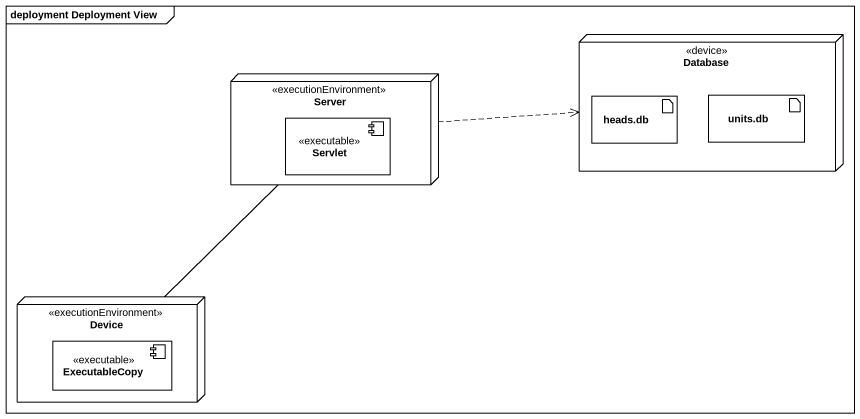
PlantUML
@startuml
mainframe deployment Deployment View
node "Database" as Database_ <<device>> {
  artifact "heads.db" as heads_db
  artifact "units.db" as units_db
}
node Server <<executionEnvironment>> {
  component Servlet <<executable>>
}
node Device <<executionEnvironment>> {
  component ExecutableCopy <<executable>>
}
Server .right.> Database_
Device -up- Server
@enduml
